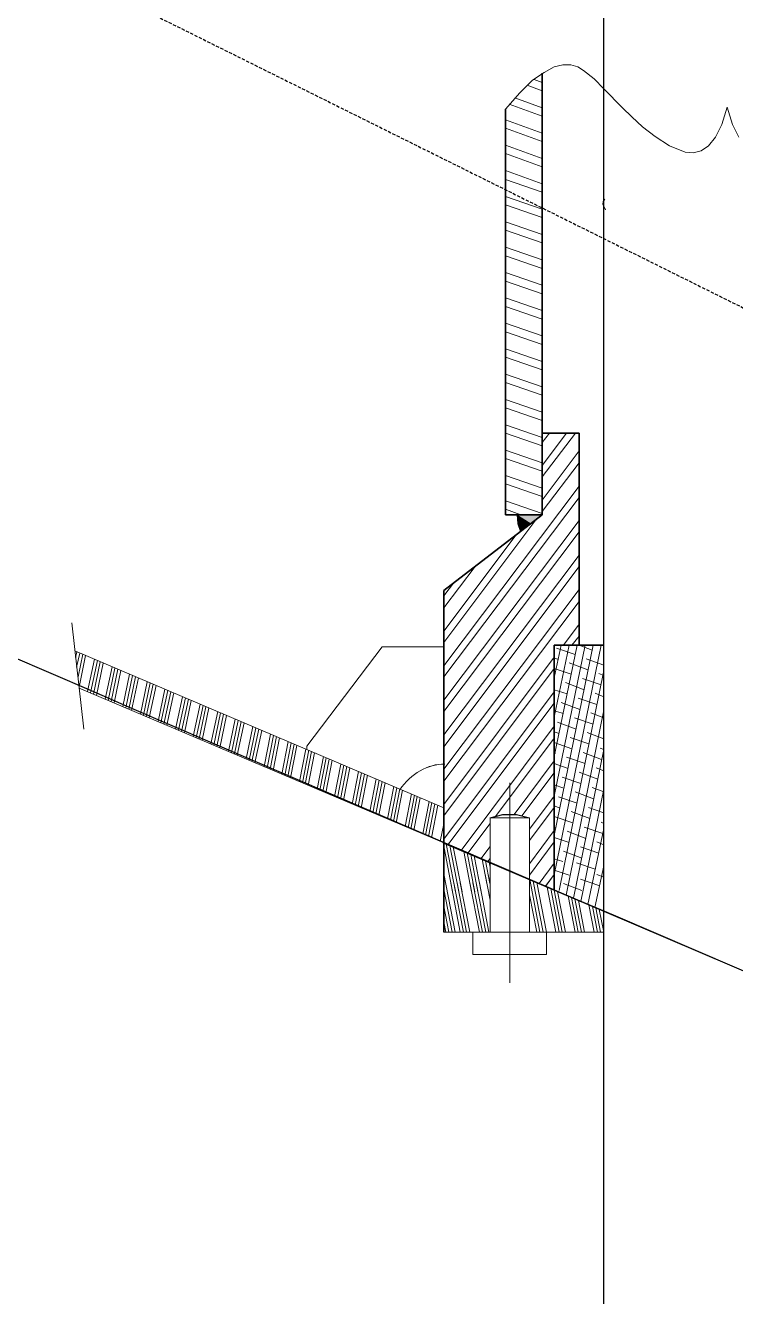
# Model space of a CAD drawing. Header units: inches. Extents: x 23291 to 181956, y 9161 to 51408.
# Drawn here: x 103575.2 to 103796.9, y 37885.6 to 38282.5 of the extents above; entities that cross this region are included whole.
import ezdxf

# ---------------------------------------------------------------- set-up
doc = ezdxf.new("R2010")
doc.units = ezdxf.units.IN
doc.header["$MEASUREMENT"] = 0
doc.linetypes.add('DASHEDX2', pattern=[1.5, 1, -0.5])
doc.linetypes.add('HIDDEN2', pattern=[0.1875, 0.125, -0.0625])
for name, color, linetype in [('1', 3, 'Continuous'), ('PDF3_Geometry', 7, 'Continuous'), ('PDF3_Solid Fills', 7, 'Continuous'), ('wl 2', 3, 'Continuous')]:
    doc.layers.add(name, color=color, linetype=linetype)

msp = doc.modelspace()

# ---------------------------------------------------------------- linework, layer by layer
at = {"linetype": 'ByBlock'}
for p, q in [((103705.79, 37999.37), (103705.79, 38044.62)), ((103705.79, 37999.37), (103705.79, 38044.62)), ((103720.23, 38035.01), (103724.21, 38036.11)), ((103720.23, 38035.01), (103724.21, 38036.11)), ((103724.21, 38036.11), (103728.53, 38036.11)), ((103724.21, 38036.11), (103728.53, 38036.11)), ((103728.53, 38036.11), (103732.51, 38035.01)), ((103728.53, 38036.11), (103732.51, 38035.01)), ((103705.64, 38027.29), (103755.74, 38005.89)), ((103705.64, 38027.29), (103755.74, 38005.89))]:
    msp.add_line(p, q, dxfattribs=at)
msp.add_open_spline([(102008.15, 38756.27), (103204.48, 38248.03), (105131.89, 37390.91), (109175.85, 35826.99), (112823.77, 35070.29), (117769.55, 35070.29), (121406.78, 35085.26), (123831.05, 35070.17)], degree=3, knots=[0, 0, 0, 0, 3.550687, 7.088547, 10.454406, 13.763203, 20.376363, 20.376363, 20.376363, 20.376363])
msp.add_open_spline([(102008.15, 38756.27), (103204.48, 38248.03), (105131.89, 37390.91), (109175.85, 35826.99), (112823.77, 35070.29), (117769.55, 35070.29), (121406.78, 35085.26), (123831.05, 35070.17)], degree=3, knots=[0, 0, 0, 0, 3.550687, 7.088547, 10.454406, 13.763203, 20.376363, 20.376363, 20.376363, 20.376363])
at = {"layer": '1', "linetype": 'ByBlock'}
for q in [(103755.74, 39298.19), (103755.75, 39075.22), (103755.74, 38605.82)]:
    msp.add_line((103755.74, 35266.94), q, dxfattribs=at)
at = {"layer": '1', "linetype": 'ByBlock', "lineweight": 18}
for p, q in [((103755.74, 38227.97), (103755.74, 37872.16)), ((103755.74, 38227.97), (103755.74, 37872.16)), ((103755.74, 37910.69), (103755.74, 37889.23)), ((103755.74, 37910.69), (103755.74, 37889.23)), ((103755.74, 37900.79), (103755.74, 37570.37)), ((103755.74, 37900.79), (103755.74, 37570.37))]:
    msp.add_line(p, q, dxfattribs=at)
at = {"layer": '1', "linetype": 'HIDDEN2'}
msp.add_line((103755.74, 37543.56), (103755.74, 37910.69), dxfattribs=at)
msp.add_line((103755.74, 37543.56), (103755.74, 37910.69), dxfattribs=at)
at = {"layer": 'PDF3_Geometry', "linetype": 'ByBlock', "lineweight": 18}
for p, q in [((103737.16, 38267.79), (103740.31, 38269.55)), ((103737.16, 38267.79), (103740.31, 38269.55)), ((103740.31, 38269.55), (103742.96, 38270.21)), ((103740.31, 38269.55), (103742.96, 38270.21)), ((103742.96, 38270.21), (103745.45, 38270.21)), ((103742.96, 38270.21), (103745.45, 38270.21)), ((103745.45, 38270.21), (103747.61, 38269.55)), ((103745.45, 38270.21), (103747.61, 38269.55)), ((103747.61, 38269.55), (103749.44, 38268.45)), ((103747.61, 38269.55), (103749.44, 38268.45)), ((103749.44, 38268.45), (103752.76, 38265.81)), ((103749.44, 38268.45), (103752.76, 38265.81)), ((103729.52, 38261.41), (103733.51, 38265.37)), ((103729.52, 38261.41), (103733.51, 38265.37)), ((103733.51, 38265.37), (103737.16, 38267.79)), ((103733.51, 38265.37), (103737.16, 38267.79)), ((103734, 38265.59), (103736.49, 38264.71)), ((103734, 38265.59), (103736.49, 38264.71)), ((103752.76, 38265.81), (103755.74, 38262.73)), ((103752.76, 38265.81), (103755.74, 38262.73)), ((103725.04, 38256.35), (103729.52, 38261.41)), ((103725.04, 38256.35), (103729.52, 38261.41)), ((103731.85, 38263.83), (103736.49, 38262.07)), ((103731.85, 38263.83), (103736.49, 38262.07)), ((103755.74, 38262.73), (103761.55, 38256.79)), ((103755.74, 38262.73), (103761.55, 38256.79)), ((103726.2, 38257.89), (103736.49, 38254.15)), ((103726.2, 38257.89), (103736.49, 38254.15)), ((103728.03, 38259.87), (103736.49, 38256.79)), ((103728.03, 38259.87), (103736.49, 38256.79)), ((103761.55, 38256.79), (103764.54, 38253.93)), ((103761.55, 38256.79), (103764.54, 38253.93)), ((103792.58, 38251.51), (103794.24, 38257.01)), ((103792.58, 38251.51), (103794.24, 38257.01)), ((103794.24, 38257.01), (103795.9, 38251.51)), ((103794.24, 38257.01), (103795.9, 38251.51)), ((103725.04, 38253.05), (103736.49, 38248.87)), ((103725.04, 38253.05), (103736.49, 38248.87)), ((103764.54, 38253.93), (103767.86, 38250.85)), ((103764.54, 38253.93), (103767.86, 38250.85)), ((103725.04, 38250.41), (103736.49, 38246.23)), ((103725.04, 38250.41), (103736.49, 38246.23)), ((103767.86, 38250.85), (103771.84, 38247.77)), ((103767.86, 38250.85), (103771.84, 38247.77)), ((103790.59, 38247.55), (103792.58, 38251.51)), ((103790.59, 38247.55), (103792.58, 38251.51)), ((103795.9, 38251.51), (103797.89, 38247.55)), ((103795.9, 38251.51), (103797.89, 38247.55)), ((103725.04, 38245.13), (103736.49, 38240.95)), ((103725.04, 38245.13), (103736.49, 38240.95)), ((103771.84, 38247.77), (103776.32, 38244.91)), ((103771.84, 38247.77), (103776.32, 38244.91)), ((103776.32, 38244.91), (103781.13, 38242.93)), ((103776.32, 38244.91), (103781.13, 38242.93)), ((103786.11, 38243.37), (103788.43, 38244.91)), ((103786.11, 38243.37), (103788.43, 38244.91)), ((103788.43, 38244.91), (103790.59, 38247.55)), ((103788.43, 38244.91), (103790.59, 38247.55)), ((103725.04, 38242.49), (103736.49, 38238.31)), ((103725.04, 38242.49), (103736.49, 38238.31)), ((103781.13, 38242.93), (103783.62, 38242.71)), ((103781.13, 38242.93), (103783.62, 38242.71)), ((103783.62, 38242.71), (103786.11, 38243.37)), ((103783.62, 38242.71), (103786.11, 38243.37)), ((103725.04, 38237.21), (103736.49, 38233.03)), ((103725.04, 38237.21), (103736.49, 38233.03)), ((103725.04, 38234.35), (103736.49, 38230.39)), ((103725.04, 38234.35), (103736.49, 38230.39)), ((103725.04, 38229.07), (103736.49, 38225.11)), ((103725.04, 38229.07), (103736.49, 38225.11)), ((103725.04, 38226.43), (103736.49, 38222.47)), ((103725.04, 38226.43), (103736.49, 38222.47)), ((103755.41, 38226.65), (103755.58, 38227.53)), ((103755.41, 38226.65), (103755.58, 38227.53)), ((103756.24, 38224.89), (103755.41, 38226.65)), ((103756.24, 38224.89), (103755.41, 38226.65)), ((103755.58, 38227.53), (103756.07, 38228.19)), ((103755.58, 38227.53), (103756.07, 38228.19)), ((103725.04, 38221.15), (103736.49, 38217.19)), ((103725.04, 38221.15), (103736.49, 38217.19)), ((103725.04, 38218.51), (103736.49, 38214.55)), ((103725.04, 38218.51), (103736.49, 38214.55)), ((103725.04, 38213.23), (103736.49, 38209.27)), ((103725.04, 38213.23), (103736.49, 38209.27)), ((103725.04, 38210.59), (103736.49, 38206.63)), ((103725.04, 38210.59), (103736.49, 38206.63)), ((103725.04, 38205.31), (103736.49, 38201.35)), ((103725.04, 38205.31), (103736.49, 38201.35)), ((103725.04, 38202.67), (103736.49, 38198.71)), ((103725.04, 38202.67), (103736.49, 38198.71)), ((103736.49, 38186.17), (103736.49, 38204.21)), ((103736.49, 38186.17), (103736.49, 38204.21)), ((103725.04, 38197.39), (103736.49, 38193.43)), ((103725.04, 38197.39), (103736.49, 38193.43)), ((103725.04, 38194.75), (103736.49, 38190.79)), ((103725.04, 38194.75), (103736.49, 38190.79)), ((103725.04, 38189.47), (103736.49, 38185.51)), ((103725.04, 38189.47), (103736.49, 38185.51)), ((103725.04, 38186.83), (103736.49, 38182.87)), ((103725.04, 38186.83), (103736.49, 38182.87)), ((103725.04, 38181.55), (103736.49, 38177.59)), ((103725.04, 38181.55), (103736.49, 38177.59)), ((103725.04, 38178.91), (103736.49, 38174.95)), ((103725.04, 38178.91), (103736.49, 38174.95)), ((103725.04, 38173.63), (103736.49, 38169.67)), ((103725.04, 38173.63), (103736.49, 38169.67)), ((103725.04, 38170.99), (103736.49, 38167.03)), ((103725.04, 38170.99), (103736.49, 38167.03)), ((103725.04, 38165.71), (103736.49, 38161.75)), ((103725.04, 38165.71), (103736.49, 38161.75)), ((103725.04, 38163.07), (103736.49, 38159.11)), ((103725.04, 38163.07), (103736.49, 38159.11)), ((103725.04, 38157.79), (103736.49, 38153.83)), ((103725.04, 38157.79), (103736.49, 38153.83)), ((103725.04, 38155.15), (103736.49, 38151.19)), ((103725.04, 38155.15), (103736.49, 38151.19)), ((103736.49, 38145.03), (103744.13, 38155.15)), ((103736.49, 38152.29), (103738.82, 38155.15)), ((103736.49, 38141.51), (103746.95, 38155.15)), ((103736.49, 38145.03), (103744.13, 38155.15)), ((103736.49, 38152.29), (103738.82, 38155.15)), ((103736.49, 38141.51), (103746.95, 38155.15)), ((103725.04, 38149.87), (103736.49, 38145.91)), ((103725.04, 38149.87), (103736.49, 38145.91)), ((103736.49, 38134.25), (103748.11, 38149.65)), ((103736.49, 38134.25), (103748.11, 38149.65)), ((103725.04, 38147.23), (103736.49, 38143.27)), ((103725.04, 38147.23), (103736.49, 38143.27)), ((103736.49, 38130.73), (103748.11, 38145.91)), ((103736.49, 38130.73), (103748.11, 38145.91)), ((103725.04, 38141.95), (103736.49, 38137.99)), ((103725.04, 38141.95), (103736.49, 38137.99)), ((103705.79, 38082.55), (103748.11, 38138.65)), ((103705.79, 38082.55), (103748.11, 38138.65)), ((103725.04, 38139.31), (103736.49, 38135.35)), ((103725.04, 38139.31), (103736.49, 38135.35)), ((103705.79, 38079.03), (103748.11, 38135.13)), ((103705.79, 38079.03), (103748.11, 38135.13)), ((103725.04, 38134.03), (103736.49, 38130.07)), ((103725.04, 38134.03), (103736.49, 38130.07)), ((103725.04, 38131.39), (103729.85, 38129.63)), ((103725.04, 38131.39), (103729.85, 38129.63)), ((103705.79, 38089.81), (103734.83, 38128.53)), ((103705.79, 38089.81), (103734.83, 38128.53)), ((103705.79, 38071.77), (103748.11, 38127.87)), ((103705.79, 38071.77), (103748.11, 38127.87)), ((103705.79, 38068.25), (103748.11, 38124.35)), ((103705.79, 38068.25), (103748.11, 38124.35)), ((103705.79, 38093.33), (103728.36, 38123.47)), ((103705.79, 38093.33), (103728.36, 38123.47)), ((103705.79, 38060.99), (103748.11, 38117.09)), ((103705.79, 38060.99), (103748.11, 38117.09)), ((103705.79, 38100.59), (103715.58, 38113.57)), ((103705.79, 38057.25), (103748.11, 38113.57)), ((103705.79, 38100.59), (103715.58, 38113.57)), ((103705.79, 38057.25), (103748.11, 38113.57)), ((103705.79, 38104.33), (103709.11, 38108.73)), ((103705.79, 38104.33), (103709.11, 38108.73)), ((103705.79, 38050.21), (103748.11, 38106.31)), ((103705.79, 38050.21), (103748.11, 38106.31)), ((103705.79, 38046.47), (103748.11, 38102.57)), ((103705.79, 38046.47), (103748.11, 38102.57)), ((103589.65, 38095.93), (103593.42, 38062.77)), ((103589.65, 38095.92), (103593.42, 38062.77)), ((103743.13, 38088.93), (103748.11, 38095.53)), ((103743.13, 38088.93), (103748.11, 38095.53)), ((103745.79, 38088.93), (103748.11, 38091.79)), ((103745.79, 38088.93), (103748.11, 38091.79)), ((103705.79, 38038.22), (103590.61, 38087.15)), ((103705.79, 38038.22), (103590.61, 38087.15)), ((103590.84, 38085.14), (103591.22, 38086.89)), ((103590.84, 38085.14), (103591.22, 38086.89)), ((103591.18, 38082.13), (103592.14, 38086.5)), ((103591.18, 38082.13), (103592.14, 38086.5)), ((103591.68, 38079.05), (103593.06, 38086.11)), ((103591.68, 38079.05), (103593.06, 38086.11)), ((103591.93, 38075.83), (103593.97, 38085.72)), ((103591.93, 38075.83), (103593.97, 38085.72)), ((103663.02, 38057.44), (103686.54, 38088.49)), ((103663.02, 38057.44), (103686.54, 38088.49)), ((103686.54, 38088.49), (103705.79, 38088.49)), ((103686.54, 38088.49), (103705.79, 38088.49)), ((103740.25, 38017.27), (103754.91, 38088.93)), ((103740.25, 38017.27), (103754.91, 38088.93)), ((103740.31, 38041.85), (103749.93, 38088.93)), ((103740.31, 38078.81), (103742.47, 38088.93)), ((103740.31, 38066.49), (103744.96, 38088.93)), ((103740.31, 38054.17), (103747.44, 38088.93)), ((103740.31, 38029.53), (103752.42, 38088.93)), ((103740.31, 38041.85), (103749.93, 38088.93)), ((103740.31, 38078.81), (103742.47, 38088.93)), ((103740.31, 38066.49), (103744.96, 38088.93)), ((103740.31, 38054.17), (103747.44, 38088.93)), ((103740.31, 38029.53), (103752.42, 38088.93)), ((103746.78, 38086.07), (103740.97, 38088.05)), ((103746.78, 38086.07), (103740.97, 38088.05)), ((103752.09, 38087.39), (103748.11, 38088.93)), ((103752.09, 38087.39), (103748.11, 38088.93)), ((103755.74, 38086.29), (103755.58, 38086.29)), ((103755.74, 38086.29), (103755.58, 38086.29)), ((103594.6, 38074.46), (103596.72, 38084.56)), ((103594.6, 38074.46), (103596.72, 38084.56)), ((103595.51, 38074.07), (103597.64, 38084.17)), ((103595.51, 38074.07), (103597.64, 38084.17)), ((103596.43, 38073.68), (103598.55, 38083.78)), ((103596.43, 38073.68), (103598.55, 38083.78)), ((103597.35, 38073.3), (103599.47, 38083.39)), ((103597.35, 38073.29), (103599.47, 38083.39)), ((103600.1, 38072.13), (103602.22, 38082.22)), ((103600.1, 38072.13), (103602.22, 38082.22)), ((103601.01, 38071.74), (103603.14, 38081.83)), ((103601.01, 38071.74), (103603.14, 38081.83)), ((103601.93, 38071.35), (103604.05, 38081.44)), ((103601.93, 38071.35), (103604.05, 38081.44)), ((103705.79, 38039.21), (103740.31, 38085.19)), ((103705.79, 38039.21), (103740.31, 38085.19)), ((103705.79, 38035.69), (103740.31, 38081.67)), ((103705.79, 38035.69), (103740.31, 38081.67)), ((103741.47, 38084.53), (103740.31, 38084.97)), ((103741.47, 38084.53), (103740.31, 38084.97)), ((103740.31, 38081.67), (103745.62, 38079.91)), ((103740.31, 38081.67), (103745.62, 38079.91)), ((103750.76, 38081.23), (103744.96, 38083.43)), ((103750.76, 38081.23), (103744.96, 38083.43)), ((103755.74, 38082.77), (103750.27, 38084.75)), ((103755.74, 38082.77), (103750.27, 38084.75)), ((103602.85, 38070.96), (103604.97, 38081.05)), ((103602.85, 38070.96), (103604.97, 38081.05)), ((103605.6, 38069.79), (103607.72, 38079.88)), ((103605.6, 38069.79), (103607.72, 38079.88)), ((103606.51, 38069.4), (103608.64, 38079.5)), ((103606.51, 38069.4), (103608.64, 38079.49)), ((103607.43, 38069.01), (103609.55, 38079.11)), ((103607.43, 38069.01), (103609.55, 38079.11)), ((103608.34, 38068.62), (103610.47, 38078.72)), ((103608.34, 38068.62), (103610.47, 38078.72)), ((103611.09, 38067.46), (103613.22, 38077.55)), ((103611.09, 38067.46), (103613.22, 38077.55)), ((103741.83, 38012.39), (103755.74, 38081.01)), ((103741.83, 38012.39), (103755.74, 38081.01)), ((103754.91, 38076.61), (103749.1, 38078.59)), ((103754.91, 38076.61), (103749.1, 38078.59)), ((103755.74, 38079.47), (103754.25, 38080.13)), ((103755.74, 38079.47), (103754.25, 38080.13)), ((103592, 38075.57), (103705.79, 38027.23)), ((103592, 38075.57), (103705.79, 38027.23)), ((103612.01, 38067.07), (103614.13, 38077.16)), ((103612.01, 38067.07), (103614.13, 38077.16)), ((103612.93, 38066.68), (103615.05, 38076.77)), ((103612.93, 38066.68), (103615.05, 38076.77)), ((103613.84, 38066.29), (103615.97, 38076.38)), ((103613.84, 38066.29), (103615.97, 38076.38)), ((103616.59, 38065.12), (103618.72, 38075.21)), ((103616.59, 38065.12), (103618.72, 38075.21)), ((103617.51, 38064.73), (103619.63, 38074.82)), ((103617.51, 38064.73), (103619.63, 38074.82)), ((103618.43, 38064.34), (103620.55, 38074.43)), ((103618.43, 38064.34), (103620.55, 38074.43)), ((103619.34, 38063.95), (103621.47, 38074.05)), ((103619.34, 38063.95), (103621.47, 38074.04)), ((103705.79, 38028.43), (103740.31, 38074.41)), ((103705.79, 38028.43), (103740.31, 38074.41)), ((103744.29, 38073.75), (103740.31, 38075.07)), ((103744.29, 38073.75), (103740.31, 38075.07)), ((103749.6, 38075.07), (103743.79, 38077.27)), ((103749.6, 38075.07), (103743.79, 38077.27)), ((103755.74, 38072.87), (103753.09, 38073.97)), ((103755.74, 38072.87), (103753.09, 38073.97)), ((103622.09, 38062.78), (103624.21, 38072.88)), ((103622.09, 38062.78), (103624.21, 38072.88)), ((103623.01, 38062.39), (103625.13, 38072.49)), ((103623.01, 38062.39), (103625.13, 38072.49)), ((103623.92, 38062.01), (103626.05, 38072.1)), ((103623.92, 38062.01), (103626.05, 38072.1)), ((103624.84, 38061.62), (103626.96, 38071.71)), ((103624.84, 38061.62), (103626.96, 38071.71)), ((103627.59, 38060.45), (103629.71, 38070.54)), ((103627.59, 38060.45), (103629.71, 38070.54)), ((103628.51, 38060.06), (103630.63, 38070.15)), ((103628.51, 38060.06), (103630.63, 38070.15)), ((103629.42, 38059.67), (103631.55, 38069.76)), ((103629.42, 38059.67), (103631.55, 38069.76)), ((103707.11, 38026.67), (103740.31, 38070.89)), ((103707.11, 38026.67), (103740.31, 38070.89)), ((103748.27, 38068.91), (103742.47, 38071.11)), ((103748.27, 38068.91), (103742.47, 38071.11)), ((103753.58, 38070.45), (103747.78, 38072.43)), ((103753.58, 38070.45), (103747.78, 38072.43)), ((103630.34, 38059.28), (103632.46, 38069.37)), ((103630.34, 38059.28), (103632.46, 38069.37)), ((103633.09, 38058.11), (103635.21, 38068.21)), ((103633.09, 38058.11), (103635.21, 38068.21)), ((103634, 38057.72), (103636.13, 38067.82)), ((103634, 38057.72), (103636.13, 38067.82)), ((103634.92, 38057.33), (103637.04, 38067.43)), ((103634.92, 38057.33), (103637.04, 38067.43)), ((103635.84, 38056.94), (103637.96, 38067.04)), ((103635.84, 38056.94), (103637.96, 38067.04)), ((103638.59, 38055.78), (103640.71, 38065.87)), ((103638.59, 38055.78), (103640.71, 38065.87)), ((103743.13, 38067.59), (103740.31, 38068.47)), ((103743.13, 38067.59), (103740.31, 38068.47)), ((103744.02, 38010.9), (103755.74, 38068.69)), ((103744.02, 38010.9), (103755.74, 38068.69)), ((103752.42, 38064.29), (103746.62, 38066.27)), ((103752.42, 38064.29), (103746.62, 38066.27)), ((103755.74, 38066.27), (103751.76, 38067.81)), ((103755.74, 38066.27), (103751.76, 38067.81)), ((103639.5, 38055.39), (103641.63, 38065.48)), ((103639.5, 38055.39), (103641.63, 38065.48)), ((103640.42, 38055), (103642.54, 38065.09)), ((103640.42, 38055), (103642.54, 38065.09)), ((103641.34, 38054.61), (103643.46, 38064.7)), ((103641.34, 38054.61), (103643.46, 38064.7)), ((103644.09, 38053.44), (103646.21, 38063.53)), ((103644.09, 38053.44), (103646.21, 38063.53)), ((103645, 38053.05), (103647.13, 38063.14)), ((103645, 38053.05), (103647.13, 38063.14)), ((103645.92, 38052.66), (103648.04, 38062.76)), ((103645.92, 38052.66), (103648.04, 38062.76)), ((103646.83, 38052.27), (103648.96, 38062.37)), ((103646.83, 38052.27), (103648.96, 38062.37)), ((103711.23, 38024.9), (103740.31, 38063.63)), ((103711.23, 38024.9), (103740.31, 38063.63)), ((103741.8, 38061.43), (103740.31, 38061.87)), ((103741.8, 38061.43), (103740.31, 38061.87)), ((103747.11, 38062.75), (103741.3, 38064.95)), ((103747.11, 38062.75), (103741.3, 38064.95)), ((103755.74, 38059.67), (103750.6, 38061.65)), ((103755.74, 38059.67), (103750.6, 38061.65)), ((103649.74, 38051.04), (103651.71, 38061.2)), ((103649.74, 38051.04), (103651.71, 38061.2)), ((103650.65, 38050.65), (103652.62, 38060.81)), ((103650.65, 38050.65), (103652.62, 38060.81)), ((103651.57, 38050.26), (103653.54, 38060.42)), ((103651.57, 38050.26), (103653.54, 38060.42)), ((103652.49, 38049.87), (103654.46, 38060.03)), ((103652.49, 38049.87), (103654.46, 38060.03)), ((103655.24, 38048.7), (103657.21, 38058.86)), ((103655.24, 38048.7), (103657.21, 38058.86)), ((103656.15, 38048.32), (103658.12, 38058.47)), ((103656.15, 38048.32), (103658.12, 38058.47)), ((103657.07, 38047.93), (103659.04, 38058.08)), ((103657.07, 38047.93), (103659.04, 38058.08)), ((103657.98, 38047.54), (103659.96, 38057.69)), ((103657.98, 38047.54), (103659.96, 38057.69)), ((103721.91, 38035.48), (103740.31, 38059.89)), ((103721.91, 38035.48), (103740.31, 38059.89)), ((103745.79, 38056.59), (103740.31, 38058.57)), ((103745.79, 38056.59), (103740.31, 38058.57)), ((103751.1, 38058.13), (103745.29, 38060.11)), ((103751.1, 38058.13), (103745.29, 38060.11)), ((103660.73, 38046.37), (103662.71, 38056.53)), ((103660.73, 38046.37), (103662.71, 38056.53)), ((103661.65, 38045.98), (103663.62, 38056.14)), ((103661.65, 38045.98), (103663.62, 38056.14)), ((103662.57, 38045.59), (103664.54, 38055.75)), ((103662.57, 38045.59), (103664.54, 38055.75)), ((103663.02, 38056.39), (103663.02, 38057.44)), ((103663.02, 38056.39), (103663.02, 38057.44)), ((103663.48, 38045.2), (103665.45, 38055.36)), ((103663.48, 38045.2), (103665.45, 38055.36)), ((103666.23, 38044.03), (103668.2, 38054.19)), ((103666.23, 38044.03), (103668.2, 38054.19)), ((103667.15, 38043.64), (103669.12, 38053.8)), ((103667.15, 38043.64), (103669.12, 38053.8)), ((103740.64, 38055.27), (103740.31, 38055.27)), ((103740.64, 38055.27), (103740.31, 38055.27)), ((103749.93, 38051.97), (103744.13, 38053.95)), ((103749.93, 38051.97), (103744.13, 38053.95)), ((103746.26, 38009.94), (103755.74, 38056.37)), ((103746.26, 38009.94), (103755.74, 38056.37)), ((103755.08, 38053.29), (103749.27, 38055.49)), ((103755.08, 38053.29), (103749.27, 38055.49)), ((103755.74, 38056.37), (103754.58, 38056.81)), ((103755.74, 38056.37), (103754.58, 38056.81)), ((103668.07, 38043.25), (103670.04, 38053.41)), ((103668.07, 38043.25), (103670.04, 38053.41)), ((103668.98, 38042.87), (103670.95, 38053.02)), ((103668.98, 38042.86), (103670.95, 38053.02)), ((103671.73, 38041.7), (103673.7, 38051.86)), ((103671.73, 38041.7), (103673.7, 38051.85)), ((103672.65, 38041.31), (103674.62, 38051.47)), ((103672.65, 38041.31), (103674.62, 38051.47)), ((103673.56, 38040.92), (103675.54, 38051.08)), ((103673.56, 38040.92), (103675.54, 38051.08)), ((103674.48, 38040.53), (103676.45, 38050.69)), ((103674.48, 38040.53), (103676.45, 38050.69)), ((103727.74, 38036.11), (103740.31, 38052.85)), ((103727.74, 38036.11), (103740.31, 38052.85)), ((103744.62, 38050.43), (103740.31, 38051.97)), ((103744.62, 38050.43), (103740.31, 38051.97)), ((103755.74, 38049.77), (103753.42, 38050.65)), ((103755.74, 38049.77), (103753.42, 38050.65)), ((103677.23, 38039.36), (103679.2, 38049.52)), ((103677.23, 38039.36), (103679.2, 38049.52)), ((103678.15, 38038.97), (103680.12, 38049.13)), ((103678.15, 38038.97), (103680.12, 38049.13)), ((103679.06, 38038.58), (103681.03, 38048.74)), ((103679.06, 38038.58), (103681.03, 38048.74)), ((103679.98, 38038.19), (103681.95, 38048.35)), ((103679.98, 38038.19), (103681.95, 38048.35)), ((103682.73, 38037.03), (103684.7, 38047.18)), ((103682.73, 38037.03), (103684.7, 38047.18)), ((103683.64, 38036.64), (103685.62, 38046.79)), ((103683.64, 38036.64), (103685.62, 38046.79)), ((103684.56, 38036.25), (103686.53, 38046.41)), ((103684.56, 38036.25), (103686.53, 38046.4)), ((103685.48, 38035.86), (103687.45, 38046.02)), ((103685.48, 38035.86), (103687.45, 38046.02)), ((103726.37, 38046.01), (103726.37, 37983.53)), ((103726.37, 38046.01), (103726.37, 37983.53)), ((103730.2, 38035.65), (103740.31, 38049.11)), ((103730.2, 38035.65), (103740.31, 38049.11)), ((103748.61, 38045.81), (103742.8, 38047.79)), ((103748.61, 38045.81), (103742.8, 38047.79)), ((103753.92, 38047.13), (103748.11, 38049.33)), ((103753.92, 38047.13), (103748.11, 38049.33)), ((103688.23, 38034.69), (103690.2, 38044.85)), ((103688.23, 38034.69), (103690.2, 38044.85)), ((103689.14, 38034.3), (103691.11, 38044.46)), ((103689.14, 38034.3), (103691.11, 38044.46)), ((103690.06, 38033.91), (103692.03, 38044.07)), ((103690.06, 38033.91), (103692.03, 38044.07)), ((103690.98, 38033.52), (103692.95, 38043.68)), ((103690.98, 38033.52), (103692.95, 38043.68)), ((103693.73, 38032.35), (103695.7, 38042.51)), ((103693.73, 38032.35), (103695.7, 38042.51)), ((103694.64, 38031.97), (103696.61, 38042.12)), ((103694.64, 38031.96), (103696.61, 38042.12)), ((103695.56, 38031.58), (103697.53, 38041.73)), ((103695.56, 38031.58), (103697.53, 38041.73)), ((103732.51, 38031.51), (103740.31, 38041.85)), ((103732.51, 38031.51), (103740.31, 38041.85)), ((103743.3, 38044.27), (103740.31, 38045.37)), ((103743.3, 38044.27), (103740.31, 38045.37)), ((103752.59, 38040.97), (103746.78, 38043.17)), ((103752.59, 38040.97), (103746.78, 38043.17)), ((103748.54, 38008.97), (103755.74, 38044.05)), ((103748.54, 38008.97), (103755.74, 38044.05)), ((103755.74, 38043.17), (103752.09, 38044.49)), ((103755.74, 38043.17), (103752.09, 38044.49)), ((103696.47, 38031.19), (103698.45, 38041.34)), ((103696.47, 38031.19), (103698.45, 38041.34)), ((103699.22, 38030.02), (103701.2, 38040.18)), ((103699.22, 38030.02), (103701.2, 38040.18)), ((103700.14, 38029.63), (103702.11, 38039.79)), ((103700.14, 38029.63), (103702.11, 38039.79)), ((103701.06, 38029.24), (103703.03, 38039.4)), ((103701.06, 38029.24), (103703.03, 38039.4)), ((103701.97, 38028.85), (103703.94, 38039.01)), ((103701.97, 38028.85), (103703.94, 38039.01)), ((103732.51, 38027.94), (103740.31, 38038.33)), ((103732.51, 38027.94), (103740.31, 38038.33)), ((103742.13, 38038.11), (103740.31, 38038.77)), ((103742.13, 38038.11), (103740.31, 38038.77)), ((103747.44, 38039.65), (103741.64, 38041.63)), ((103747.44, 38039.65), (103741.64, 38041.63)), ((103755.74, 38036.57), (103750.93, 38038.33)), ((103755.74, 38036.57), (103750.93, 38038.33)), ((103705.63, 38037.35), (103705.79, 38037.35)), ((103705.63, 38037.35), (103705.79, 38037.35)), ((103724.21, 38036.11), (103720.23, 38035.01)), ((103724.21, 38036.11), (103720.23, 38035.01)), ((103720.23, 37999.37), (103720.23, 38035.01)), ((103720.23, 38035.01), (103732.51, 38035.01)), ((103720.23, 37999.37), (103720.23, 38035.01)), ((103720.23, 38035.01), (103732.51, 38035.01)), ((103728.53, 38036.11), (103724.21, 38036.11)), ((103728.53, 38036.11), (103724.21, 38036.11)), ((103732.51, 38035.01), (103728.53, 38036.11)), ((103732.51, 38035.01), (103728.53, 38036.11)), ((103732.51, 38035.01), (103732.51, 37999.37)), ((103732.51, 38035.01), (103732.51, 37999.37)), ((103746.12, 38033.49), (103740.31, 38035.47)), ((103746.12, 38033.49), (103740.31, 38035.47)), ((103751.43, 38034.81), (103745.62, 38037.01)), ((103751.43, 38034.81), (103745.62, 38037.01)), ((103704.72, 38027.68), (103705.79, 38033.19)), ((103704.72, 38027.68), (103705.79, 38033.19)), ((103713.28, 38024.03), (103720.23, 38033.25)), ((103713.28, 38024.03), (103720.23, 38033.25)), ((103732.51, 38020.71), (103740.31, 38031.07)), ((103732.51, 38020.71), (103740.31, 38031.07)), ((103740.81, 38031.95), (103740.31, 38032.17)), ((103740.81, 38031.95), (103740.31, 38032.17)), ((103750.1, 38028.65), (103744.29, 38030.85)), ((103750.1, 38028.65), (103744.29, 38030.85)), ((103755.41, 38030.19), (103749.6, 38032.17)), ((103755.41, 38030.19), (103749.6, 38032.17)), ((103750.75, 38008.02), (103755.74, 38031.73)), ((103750.75, 38008.02), (103755.74, 38031.73)), ((103755.74, 38033.27), (103754.91, 38033.71)), ((103755.74, 38033.27), (103754.91, 38033.71)), ((103708.51, 38011.91), (103705.6, 38027.31)), ((103708.51, 38011.91), (103705.6, 38027.31)), ((103705.64, 38027.29), (103705.88, 38028.56)), ((103705.64, 38027.29), (103705.88, 38028.56)), ((103709.5, 38011.91), (103706.54, 38026.91)), ((103709.5, 38011.91), (103706.54, 38026.91)), ((103707.53, 38027.22), (103707.51, 38027.31)), ((103707.53, 38027.22), (103707.51, 38027.31)), ((103710.5, 38011.91), (103707.68, 38026.42)), ((103710.5, 38011.91), (103707.68, 38026.42)), ((103711.49, 38011.91), (103708.77, 38025.96)), ((103711.49, 38011.91), (103708.77, 38025.96)), ((103717.36, 38022.29), (103720.23, 38026.11)), ((103717.36, 38022.29), (103720.23, 38026.11)), ((103732.51, 38017.19), (103740.31, 38027.55)), ((103732.51, 38017.19), (103740.31, 38027.55)), ((103744.96, 38027.33), (103740.31, 38028.87)), ((103744.96, 38027.33), (103740.31, 38028.87)), ((103754.25, 38024.03), (103748.44, 38026.01)), ((103754.25, 38024.03), (103748.44, 38026.01)), ((103755.74, 38026.67), (103753.58, 38027.55)), ((103755.74, 38026.67), (103753.58, 38027.55)), ((103714.48, 38011.91), (103712.02, 38024.57)), ((103714.48, 38011.91), (103712.02, 38024.57)), ((103715.47, 38011.91), (103713.11, 38024.1)), ((103715.47, 38011.91), (103713.11, 38024.1)), ((103716.47, 38011.91), (103714.2, 38023.64)), ((103716.47, 38011.91), (103714.2, 38023.64)), ((103717.47, 38011.91), (103715.28, 38023.17)), ((103717.47, 38011.91), (103715.28, 38023.17)), ((103719.22, 38014.52), (103717.75, 38022.12)), ((103719.22, 38014.52), (103717.75, 38022.12)), ((103719.51, 38021.4), (103720.23, 38022.37)), ((103719.51, 38021.4), (103720.23, 38022.37)), ((103742.93, 38021.41), (103740.31, 38022.27)), ((103742.93, 38021.41), (103740.31, 38022.27)), ((103748.94, 38022.49), (103743.13, 38024.69)), ((103748.94, 38022.49), (103743.13, 38024.69)), ((103720.22, 38014.52), (103718.83, 38021.66)), ((103720.22, 38014.52), (103718.83, 38021.66)), ((103720.23, 38019.6), (103719.92, 38021.19)), ((103720.23, 38019.6), (103719.92, 38021.19)), ((103735.54, 38014.52), (103740.3, 38020.85)), ((103735.54, 38014.52), (103740.3, 38020.85)), ((103744.96, 38017.19), (103740.31, 38018.73)), ((103744.96, 38017.19), (103740.31, 38018.73)), ((103753.07, 38019.03), (103747.26, 38021.01)), ((103753.07, 38019.03), (103747.26, 38021.01)), ((103753.01, 38007.06), (103755.74, 38020.06)), ((103753.01, 38007.06), (103755.74, 38020.06)), ((103709.39, 37999.37), (103705.79, 38017.54)), ((103709.39, 37999.37), (103705.79, 38017.54)), ((103710.94, 37999.37), (103708.03, 38014.77)), ((103710.94, 37999.37), (103708.03, 38014.77)), ((103711.93, 37999.37), (103708.89, 38014.77)), ((103711.93, 37999.37), (103708.89, 38014.77)), ((103712.93, 37999.37), (103709.94, 38014.77)), ((103712.93, 37999.37), (103709.94, 38014.77)), ((103713.92, 37999.37), (103710.94, 38014.77)), ((103713.92, 37999.37), (103710.94, 38014.77)), ((103716.91, 37999.37), (103713.92, 38014.77)), ((103716.91, 37999.37), (103713.92, 38014.77)), ((103717.91, 37999.37), (103714.92, 38014.77)), ((103717.91, 37999.37), (103714.92, 38014.77)), ((103718.9, 37999.37), (103715.91, 38014.77)), ((103718.9, 37999.37), (103715.91, 38014.77)), ((103719.9, 37999.37), (103716.91, 38014.77)), ((103719.9, 37999.37), (103716.91, 38014.77)), ((103720.23, 38009.33), (103718.67, 38017.38)), ((103720.23, 38009.33), (103718.67, 38017.38)), ((103720.23, 38014.46), (103719.66, 38017.38)), ((103720.23, 38014.46), (103719.66, 38017.38)), ((103735.83, 37999.37), (103732.65, 38015.75)), ((103735.83, 37999.37), (103732.65, 38015.75)), ((103736.82, 37999.37), (103733.72, 38015.3)), ((103736.82, 37999.37), (103733.72, 38015.3)), ((103737.82, 37999.37), (103734.82, 38014.83)), ((103737.82, 37999.37), (103734.82, 38014.83)), ((103737.54, 38013.67), (103740.3, 38017.33)), ((103737.54, 38013.66), (103740.3, 38017.33)), ((103748.94, 38012.35), (103743.13, 38014.55)), ((103748.94, 38012.35), (103743.13, 38014.55)), ((103754.25, 38013.89), (103748.44, 38015.87)), ((103754.25, 38013.89), (103748.44, 38015.87)), ((103755.74, 38016.53), (103753.58, 38017.41)), ((103755.74, 38016.53), (103753.58, 38017.41)), ((103708.39, 37999.37), (103705.79, 38012.78)), ((103708.39, 37999.37), (103705.79, 38012.78)), ((103734.83, 37999.37), (103732.51, 38011.03)), ((103734.83, 37999.37), (103732.51, 38011.03)), ((103740.81, 37999.37), (103738.08, 38013.43)), ((103740.81, 37999.37), (103738.08, 38013.43)), ((103741.8, 37999.37), (103739.17, 38012.97)), ((103741.8, 37999.37), (103739.17, 38012.97)), ((103742.8, 37999.37), (103740.25, 38012.51)), ((103742.8, 37999.37), (103740.25, 38012.51)), ((103743.79, 37999.37), (103741.34, 38012.04)), ((103743.79, 37999.37), (103741.34, 38012.04)), ((103746.78, 37999.37), (103744.59, 38010.65)), ((103746.78, 37999.37), (103744.59, 38010.65)), ((103747.78, 37999.37), (103745.68, 38010.19)), ((103747.78, 37999.37), (103745.68, 38010.19)), ((103707.4, 37999.37), (103705.79, 38007.51)), ((103707.4, 37999.37), (103705.79, 38007.51)), ((103748.77, 37999.37), (103746.76, 38009.72)), ((103748.77, 37999.37), (103746.76, 38009.72)), ((103749.77, 37999.37), (103747.85, 38009.26)), ((103749.77, 37999.37), (103747.85, 38009.26)), ((103752.76, 37999.37), (103751.11, 38007.87)), ((103752.76, 37999.37), (103751.11, 38007.87)), ((103753.75, 37999.37), (103752.19, 38007.41)), ((103753.75, 37999.37), (103752.19, 38007.41)), ((103754.75, 37999.37), (103753.28, 38006.94)), ((103754.75, 37999.37), (103753.28, 38006.94)), ((103755.74, 37999.37), (103754.36, 38006.48)), ((103755.74, 37999.37), (103754.36, 38006.48)), ((103706.4, 37999.37), (103705.79, 38002.6)), ((103706.4, 37999.37), (103705.79, 38002.6)), ((103705.79, 37999.37), (103755.74, 37999.37)), ((103705.79, 37999.37), (103755.74, 37999.37)), ((103714.92, 37999.37), (103714.92, 37992.33)), ((103714.92, 37999.37), (103714.92, 37992.33)), ((103737.82, 37992.33), (103737.82, 37999.37)), ((103737.82, 37992.33), (103737.82, 37999.37)), ((103714.92, 37992.33), (103737.82, 37992.33)), ((103714.92, 37992.33), (103737.82, 37992.33))]:
    msp.add_line(p, q, dxfattribs=at)
at = {"layer": 'PDF3_Geometry', "linetype": 'ByBlock', "lineweight": 35}
for p, q in [((103736.49, 38267.57), (103736.49, 38129.63)), ((103736.49, 38267.57), (103736.49, 38129.63)), ((103725.04, 38129.63), (103725.04, 38256.35)), ((103725.04, 38129.63), (103725.04, 38256.35)), ((103736.49, 38155.15), (103748.11, 38155.15)), ((103736.49, 38155.15), (103748.11, 38155.15)), ((103748.11, 38155.15), (103748.11, 38088.93)), ((103748.11, 38155.15), (103748.11, 38088.93)), ((103736.49, 38129.63), (103705.79, 38106.09)), ((103736.49, 38129.63), (103705.79, 38106.09)), ((103736.49, 38129.63), (103725.04, 38129.63)), ((103736.49, 38129.63), (103725.04, 38129.63)), ((103728.86, 38129.63), (103729.02, 38126.99)), ((103728.86, 38129.63), (103729.02, 38126.99)), ((103729.02, 38126.99), (103729.85, 38124.57)), ((103729.02, 38126.99), (103729.85, 38124.57)), ((103705.79, 38106.09), (103705.79, 37999.37)), ((103705.79, 38106.09), (103705.79, 37999.37)), ((103740.25, 38012.51), (103740.31, 38088.93)), ((103740.25, 38012.51), (103740.31, 38088.93)), ((103740.31, 38088.93), (103755.74, 38088.93)), ((103740.31, 38088.93), (103755.74, 38088.93))]:
    msp.add_line(p, q, dxfattribs=at)
at = {"layer": 'PDF3_Geometry', "linetype": 'ByBlock', "lineweight": 18}
for centre in [(103705.97, 38026.53), (103705.97, 38026.52)]:
    msp.add_ellipse(centre, major_axis=(0, 25.31), ratio=0.754311, start_param=-0.008148, end_param=0.823106, dxfattribs=at)
at = {"layer": 'PDF3_Solid Fills', "linetype": 'ByBlock', "transparency": 33554559}
for points in [[(103728.86, 38129.63), (103729.02, 38126.99), (103733.01, 38126.99)], [(103728.86, 38129.63), (103736.49, 38129.63), (103733.01, 38126.99)], [(103728.86, 38129.63), (103729.02, 38126.99), (103733.01, 38126.99)], [(103728.86, 38129.63), (103736.49, 38129.63), (103733.01, 38126.99)], [(103729.02, 38126.99), (103733.01, 38126.99), (103729.85, 38124.57)], [(103729.02, 38126.99), (103733.01, 38126.99), (103729.85, 38124.57)]]:
    msp.add_solid(points, dxfattribs=at)
at = {"layer": 'wl 2', "linetype": 'DASHEDX2'}
msp.add_line((102008.15, 39084.93), (106281.58, 36959.98), dxfattribs=at)
at = {"layer": 'wl 2', "color": 253, "linetype": 'ByBlock', "true_color": 0x9898cc}
msp.add_line((103755.74, 38005.89), (103832.74, 37972.99), dxfattribs=at)
msp.add_line((103755.74, 38005.89), (103832.74, 37972.99), dxfattribs=at)
msp.add_line((103755.74, 38005.89), (103832.74, 37972.99), dxfattribs=at)

doc.saveas('drawing.dxf')
